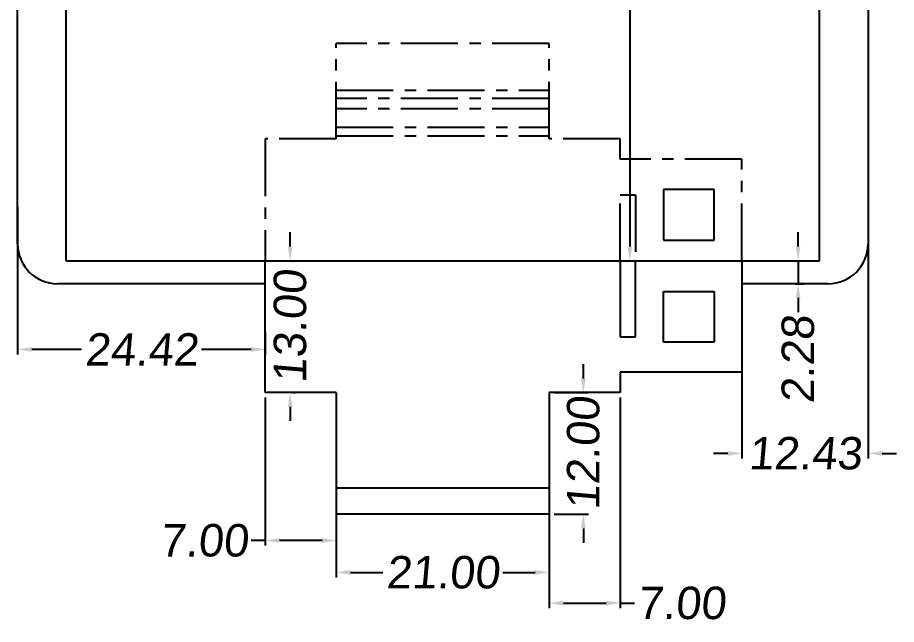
# Model space of a CAD drawing. Extents: x -144 to 4730, y -3845 to 502.
# Drawn here: x 1470.9 to 1557.5, y -3505.1 to -3445.2 of the extents above; entities that cross this region are included whole.
import ezdxf

# ---------------------------------------------------------------- set-up
doc = ezdxf.new("R2010")
doc.units = 0
doc.header["$LTSCALE"] = 15
doc.header["$MEASUREMENT"] = 0
doc.linetypes.add('CENTER', pattern=[0.6, 0.375, -0.075, 0.075, -0.075])
doc.layers.get('0').update_dxf_attribs({"linetype": 'CONTINUOUS'})
doc.layers.get('Defpoints').update_dxf_attribs({"linetype": 'CONTINUOUS'})
doc.styles.add('标准', font='arial.ttf', dxfattribs={"oblique": 5})
doc.dimstyles.new('MSTD', dxfattribs={"dimtxt": 3.2, "dimasz": 1.4, "dimexe": 0.5, "dimexo": 0.5, "dimgap": 0.5, "dimtad": 0, "dimzin": 1, "dimdsep": 46, "dimtxsty": '标准', "dimcen": 0, "dimclrd": 5, "dimclre": 5, "dimclrt": 3, "dimadec": 1, "dimazin": 2, "dimtfac": 0.5, "dimtmove": 0, "dimatfit": 3, "dimfxl": 0, "dimlwd": -1, "dimarcsym": 0})

# ---------------------------------------------------------------- blocks, each defined once
blk = doc.blocks.new('*D355')
at = {"color": 5}
for p, q in [((1547.839, -3467.795), (1547.839, -3466.395)), ((1547.839, -3469.195), (1547.839, -3471.47)), ((1547.839, -3472.87), (1547.839, -3474.27))]:
    blk.add_line(p, q, dxfattribs=at)
at = {"color": 5, "lineweight": -2}
for p, q in [((1547.821, -3469.195), (1548.339, -3469.195)), ((1547.562, -3471.47), (1548.339, -3471.47))]:
    blk.add_line(p, q, dxfattribs=at)
at = {"color": 5}
for points in [[(1548.073, -3467.795), (1547.606, -3467.795), (1547.839, -3469.195)], [(1547.606, -3472.87), (1548.073, -3472.87), (1547.839, -3471.47)]]:
    blk.add_solid(points, dxfattribs=at)
at = {"layer": 'Defpoints', "color": 0, "lineweight": -3}
for p in [(1547.321, -3469.195), (1547.062, -3471.47), (1547.839, -3471.47)]:
    blk.add_point(p, dxfattribs=at)
at = {"color": 3, "lineweight": -2, "insert": (1547.839, -3478.957), "char_height": 3.2, "attachment_point": 5, "rotation": 90, "style": '标准'}
blk.add_mtext('2.28', dxfattribs=at)
blk = doc.blocks.new('*D357')
at = {"color": 5}
for p, q in [((1526.673, -3480.795), (1526.673, -3479.395)), ((1526.673, -3495.595), (1526.673, -3496.995))]:
    blk.add_line(p, q, dxfattribs=at)
at = {"color": 5, "lineweight": -2}
for p, q in [((1523.808, -3482.195), (1527.173, -3482.195)), ((1523.808, -3494.195), (1527.173, -3494.195))]:
    blk.add_line(p, q, dxfattribs=at)
at = {"color": 5}
for points in [[(1526.907, -3480.795), (1526.44, -3480.795), (1526.673, -3482.195)], [(1526.44, -3495.595), (1526.907, -3495.595), (1526.673, -3494.195)]]:
    blk.add_solid(points, dxfattribs=at)
at = {"layer": 'Defpoints', "color": 0, "lineweight": -3}
for p in [(1523.308, -3482.195), (1526.673, -3482.195), (1523.308, -3494.195)]:
    blk.add_point(p, dxfattribs=at)
at = {"color": 3, "lineweight": -2, "insert": (1526.673, -3488.195), "char_height": 3.2, "attachment_point": 5, "rotation": 90, "style": '标准'}
blk.add_mtext('12.00', dxfattribs=at)
blk = doc.blocks.new('*D368')
at = {"color": 5, "lineweight": -2}
for p, q in [((1513.308, -3392.895), (1531.753, -3392.895)), ((1488.772, -3469.195), (1531.753, -3469.195))]:
    blk.add_line(p, q, dxfattribs=at)
at = {"color": 5}
for p, q in [((1531.253, -3394.295), (1531.253, -3425.165)), ((1531.253, -3436.926), (1531.253, -3467.795))]:
    blk.add_line(p, q, dxfattribs=at)
for points in [[(1531.019, -3394.295), (1531.486, -3394.295), (1531.253, -3392.895)], [(1531.486, -3467.795), (1531.019, -3467.795), (1531.253, -3469.195)]]:
    blk.add_solid(points, dxfattribs=at)
at = {"layer": 'Defpoints', "color": 0, "lineweight": -3}
for p in [(1512.808, -3392.895), (1488.272, -3469.195), (1531.253, -3469.195)]:
    blk.add_point(p, dxfattribs=at)
at = {"color": 3, "lineweight": -2, "insert": (1531.253, -3431.045), "char_height": 3.2, "attachment_point": 5, "rotation": 90, "style": '标准'}
blk.add_mtext('76.30', dxfattribs=at)
blk = doc.blocks.new('*D369')
at = {"color": 5, "lineweight": -2}
for p, q in [((1470.888, -3463.884), (1470.888, -3478.444)), ((1495.308, -3476.195), (1495.308, -3478.444))]:
    blk.add_line(p, q, dxfattribs=at)
at = {"color": 5}
for p, q in [((1477.188, -3477.944), (1472.288, -3477.944)), ((1493.908, -3477.944), (1489.008, -3477.944))]:
    blk.add_line(p, q, dxfattribs=at)
for points in [[(1472.288, -3478.177), (1472.288, -3477.71), (1470.888, -3477.944)], [(1493.908, -3477.71), (1493.908, -3478.177), (1495.308, -3477.944)]]:
    blk.add_solid(points, dxfattribs=at)
at = {"layer": 'Defpoints', "color": 0, "lineweight": -3}
for p in [(1470.888, -3463.384), (1495.308, -3475.695), (1470.888, -3477.944)]:
    blk.add_point(p, dxfattribs=at)
at = {"color": 3, "lineweight": -2, "insert": (1483.098, -3477.944), "char_height": 3.2, "attachment_point": 5, "style": '标准'}
blk.add_mtext('24.42', dxfattribs=at)
blk = doc.blocks.new('*D370')
at = {"color": 5, "lineweight": -2}
for p, q in [((1554.738, -3463.768), (1554.738, -3488.693)), ((1542.308, -3475.195), (1542.308, -3488.693))]:
    blk.add_line(p, q, dxfattribs=at)
at = {"color": 5}
for p, q in [((1540.908, -3488.193), (1539.508, -3488.193)), ((1556.138, -3488.193), (1557.538, -3488.193))]:
    blk.add_line(p, q, dxfattribs=at)
for points in [[(1540.908, -3487.96), (1540.908, -3488.427), (1542.308, -3488.193)], [(1556.138, -3488.427), (1556.138, -3487.96), (1554.738, -3488.193)]]:
    blk.add_solid(points, dxfattribs=at)
at = {"layer": 'Defpoints', "color": 0, "lineweight": -3}
for p in [(1554.738, -3463.268), (1542.308, -3474.695), (1554.738, -3488.193)]:
    blk.add_point(p, dxfattribs=at)
at = {"color": 3, "lineweight": -2, "insert": (1548.523, -3488.193), "char_height": 3.2, "attachment_point": 5, "style": '标准'}
blk.add_mtext('12.43', dxfattribs=at)
blk = doc.blocks.new('*D371')
at = {"color": 5, "lineweight": -2}
for p, q in [((1495.308, -3482.695), (1495.308, -3497.279)), ((1502.308, -3487.495), (1502.308, -3497.279))]:
    blk.add_line(p, q, dxfattribs=at)
at = {"color": 5}
for p, q in [((1495.308, -3496.779), (1493.908, -3496.779)), ((1500.908, -3496.779), (1496.708, -3496.779))]:
    blk.add_line(p, q, dxfattribs=at)
for points in [[(1496.708, -3497.012), (1496.708, -3496.546), (1495.308, -3496.779)], [(1500.908, -3496.546), (1500.908, -3497.012), (1502.308, -3496.779)]]:
    blk.add_solid(points, dxfattribs=at)
at = {"layer": 'Defpoints', "color": 0, "lineweight": -3}
for p in [(1495.308, -3482.195), (1502.308, -3486.995), (1495.308, -3496.779)]:
    blk.add_point(p, dxfattribs=at)
at = {"color": 3, "lineweight": -2, "insert": (1489.27, -3496.779), "char_height": 3.2, "attachment_point": 5, "style": '标准'}
blk.add_mtext('7.00', dxfattribs=at)
blk = doc.blocks.new('*D372')
at = {"color": 5, "lineweight": -2}
for p, q in [((1502.308, -3492.887), (1502.308, -3500.424)), ((1523.308, -3494.695), (1523.308, -3500.424))]:
    blk.add_line(p, q, dxfattribs=at)
at = {"color": 5}
for p, q in [((1503.708, -3499.924), (1506.887, -3499.924)), ((1518.729, -3499.924), (1521.908, -3499.924))]:
    blk.add_line(p, q, dxfattribs=at)
for points in [[(1503.708, -3500.157), (1503.708, -3499.69), (1502.308, -3499.924)], [(1521.908, -3499.69), (1521.908, -3500.157), (1523.308, -3499.924)]]:
    blk.add_solid(points, dxfattribs=at)
at = {"layer": 'Defpoints', "color": 0, "lineweight": -3}
for p in [(1502.308, -3492.387), (1523.308, -3494.195), (1523.308, -3499.924)]:
    blk.add_point(p, dxfattribs=at)
at = {"color": 3, "lineweight": -2, "insert": (1512.808, -3499.924), "char_height": 3.2, "attachment_point": 5, "style": '标准'}
blk.add_mtext('21.00', dxfattribs=at)
blk = doc.blocks.new('*D373')
at = {"color": 5, "lineweight": -2}
for p, q in [((1530.308, -3482.695), (1530.308, -3503.452)), ((1523.308, -3492.12), (1523.308, -3503.452))]:
    blk.add_line(p, q, dxfattribs=at)
at = {"color": 5}
for p, q in [((1524.708, -3502.952), (1528.908, -3502.952)), ((1530.308, -3502.952), (1531.708, -3502.952))]:
    blk.add_line(p, q, dxfattribs=at)
for points in [[(1524.708, -3503.185), (1524.708, -3502.719), (1523.308, -3502.952)], [(1528.908, -3502.719), (1528.908, -3503.185), (1530.308, -3502.952)]]:
    blk.add_solid(points, dxfattribs=at)
at = {"layer": 'Defpoints', "color": 0, "lineweight": -3}
for p in [(1530.308, -3482.195), (1523.308, -3491.62), (1530.308, -3502.952)]:
    blk.add_point(p, dxfattribs=at)
at = {"color": 3, "lineweight": -2, "insert": (1536.345, -3502.952), "char_height": 3.2, "attachment_point": 5, "style": '标准'}
blk.add_mtext('7.00', dxfattribs=at)
blk = doc.blocks.new('*D374')
at = {"color": 5}
for p, q in [((1497.765, -3467.795), (1497.765, -3466.395)), ((1497.765, -3483.595), (1497.765, -3484.995))]:
    blk.add_line(p, q, dxfattribs=at)
at = {"color": 5, "lineweight": -2}
for p, q in [((1498.043, -3469.195), (1498.265, -3469.195)), ((1498.043, -3482.195), (1498.265, -3482.195))]:
    blk.add_line(p, q, dxfattribs=at)
at = {"color": 5}
for points in [[(1497.998, -3467.795), (1497.532, -3467.795), (1497.765, -3469.195)], [(1497.532, -3483.595), (1497.998, -3483.595), (1497.765, -3482.195)]]:
    blk.add_solid(points, dxfattribs=at)
at = {"layer": 'Defpoints', "color": 0, "lineweight": -3}
for p in [(1497.543, -3469.195), (1497.765, -3469.195), (1497.543, -3482.195)]:
    blk.add_point(p, dxfattribs=at)
at = {"color": 3, "lineweight": -2, "insert": (1497.765, -3475.695), "char_height": 3.2, "attachment_point": 5, "rotation": 90, "style": '标准'}
blk.add_mtext('13.00', dxfattribs=at)

msp = doc.modelspace()

# ---------------------------------------------------------------- linework, layer by layer
at = {"color": 7, "linetype": 'Continuous'}
for p, q in [((1470.888, -3467.545), (1470.888, -3391.545)), ((1554.738, -3391.545), (1554.738, -3467.545)), ((1475.658, -3392.895), (1475.658, -3469.195)), ((1549.958, -3469.195), (1549.958, -3392.895)), ((1475.658, -3469.195), (1549.958, -3469.195)), ((1495.308, -3482.195), (1495.308, -3469.195)), ((1530.308, -3469.195), (1530.308, -3476.695)), ((1531.808, -3476.695), (1531.808, -3469.195)), ((1542.308, -3469.195), (1542.308, -3480.195)), ((1495.308, -3471.47), (1474.813, -3471.47)), ((1550.813, -3471.47), (1542.308, -3471.47)), ((1534.558, -3472.225), (1539.558, -3472.225)), ((1534.558, -3477.225), (1534.558, -3472.225)), ((1539.558, -3472.225), (1539.558, -3477.225)), ((1530.308, -3476.695), (1531.808, -3476.695)), ((1539.558, -3477.225), (1534.558, -3477.225)), ((1542.308, -3480.195), (1530.308, -3480.195)), ((1530.308, -3480.195), (1530.308, -3482.195)), ((1502.308, -3482.195), (1495.308, -3482.195)), ((1502.308, -3482.195), (1502.308, -3494.195)), ((1530.308, -3482.195), (1523.308, -3482.195)), ((1523.308, -3482.195), (1523.308, -3494.195)), ((1523.308, -3491.62), (1502.308, -3491.62)), ((1523.308, -3494.195), (1502.308, -3494.195))]:
    msp.add_line(p, q, dxfattribs=at)
at = {"color": 1, "linetype": 'CENTER'}
for p, q in [((1523.308, -3447.77), (1502.308, -3447.77)), ((1502.308, -3457.195), (1502.308, -3447.77)), ((1523.308, -3457.195), (1523.308, -3447.77)), ((1502.308, -3452.37), (1523.308, -3452.37)), ((1523.308, -3453.193), (1502.308, -3453.193)), ((1523.308, -3454.232), (1502.308, -3454.232)), ((1502.308, -3456.022), (1523.308, -3456.022)), ((1502.308, -3457.195), (1495.308, -3457.195)), ((1495.308, -3457.195), (1495.308, -3469.195)), ((1502.308, -3456.888), (1523.308, -3456.888)), ((1530.308, -3457.195), (1523.308, -3457.195)), ((1530.308, -3459.195), (1530.308, -3457.195)), ((1542.308, -3459.195), (1530.308, -3459.195)), ((1542.308, -3469.195), (1542.308, -3459.195)), ((1539.558, -3462.166), (1534.558, -3462.166)), ((1534.558, -3462.166), (1534.558, -3467.166)), ((1539.558, -3467.166), (1539.558, -3462.166)), ((1530.308, -3462.695), (1531.808, -3462.695)), ((1530.308, -3469.195), (1530.308, -3462.695)), ((1531.808, -3462.695), (1531.808, -3469.195)), ((1534.558, -3467.166), (1539.558, -3467.166))]:
    msp.add_line(p, q, dxfattribs=at)
at = {"color": 7, "linetype": 'Continuous'}
for centre, start, end in [((1474.813, -3467.545), 180, 270), ((1550.813, -3467.545), 270, 0)]:
    msp.add_arc(centre, 3.925, start, end, dxfattribs=at)

# ---------------------------------------------------------------- dimensions: what is measured, and where the dimension line sits
for base, p1, p2, picture, middle in [((1531.253, -3469.195), (1512.808, -3392.895), (1488.272, -3469.195), '*D368', (1531.253, -3431.045)), ((1497.765, -3469.195), (1497.543, -3482.195), (1497.543, -3469.195), '*D374', (1497.765, -3475.695)), ((1547.839462538, -3471.470268513), (1547.321037895, -3469.19526851), (1547.061825574, -3471.470268513), '*D355', (1547.839462538, -3478.9568988)), ((1526.673, -3482.195), (1523.308, -3494.195), (1523.308, -3482.195), '*D357', (1526.673, -3488.195))]:
    dim = msp.add_linear_dim(base=base, p1=p1, p2=p2, angle=90, dimstyle='MSTD')
    dim.commit()
    dim.dimension.update_dxf_attribs({"geometry": picture, "text_midpoint": middle})
for base, p1, p2, picture, middle in [((1470.888, -3477.944), (1495.308, -3475.695), (1470.888, -3463.384), '*D369', (1483.098, -3477.944)), ((1554.738, -3488.193), (1542.308, -3474.695), (1554.738, -3463.268), '*D370', (1548.523, -3488.193)), ((1495.308, -3496.779), (1502.308, -3486.995), (1495.308, -3482.195), '*D371', (1489.27, -3496.779)), ((1530.308, -3502.952), (1523.308, -3491.62), (1530.308, -3482.195), '*D373', (1536.345, -3502.952)), ((1523.308, -3499.924), (1502.308, -3492.387), (1523.308, -3494.195), '*D372', (1512.808, -3499.924))]:
    dim = msp.add_linear_dim(base=base, p1=p1, p2=p2, dimstyle='MSTD')
    dim.commit()
    dim.dimension.update_dxf_attribs({"geometry": picture, "text_midpoint": middle})

doc.saveas('drawing.dxf')
